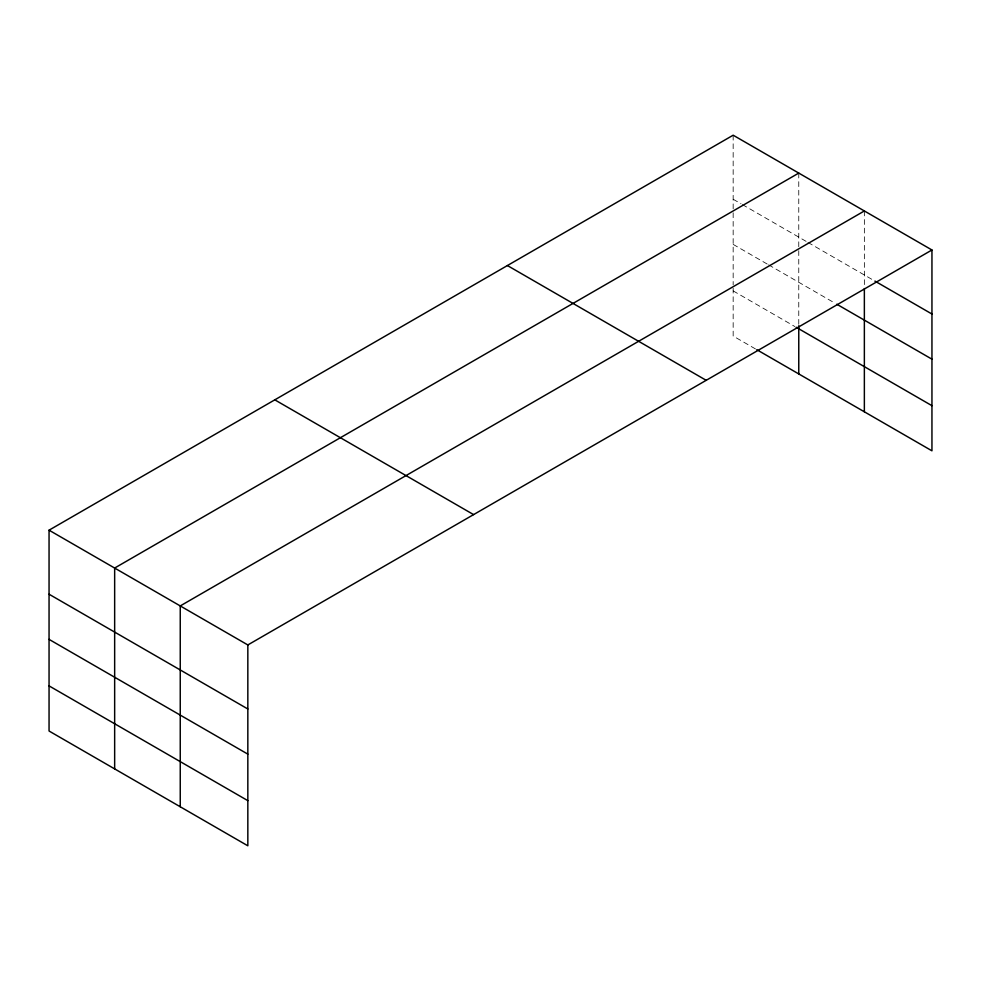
<?xml version="1.0" encoding="UTF-8"?>
<svg xmlns="http://www.w3.org/2000/svg" width="981" height="981" viewBox="0 0 981 981"><rect width="100%" height="100%" fill="white"/><g stroke="black" fill="none" stroke-linecap="round" stroke-linejoin="round"><path stroke-width="0.74" stroke-dasharray="4.91 3.68" d="M733.163 199.253L741.035 203.79M742.347 204.551L806.64 241.669M807.952 242.43L874.966 281.118M733.163 244.392L767.277 264.085M768.589 264.845L834.181 302.724M733.163 290.903L794.831 326.514M755.468 348.929L733.163 336.054L733.163 286.403M864.359 210.964L864.359 287.041M798.767 173.085L798.767 249.162M798.767 250.67L798.767 324.282M733.163 135.206L733.163 211.283M733.163 212.791L733.163 284.907"/><path stroke-width="1.47" d="M49.05 530.181L247.837 644.946L247.837 845.794L49.05 731.017L49.05 530.181L733.163 135.206L931.95 249.983L931.95 450.819L756.78 349.69M798.767 173.085L114.654 568.048L114.654 768.896M864.359 210.964L180.246 605.927L180.246 806.762M247.837 644.946L931.95 249.983M874.966 281.118L931.95 314.018M836.805 304.233L931.95 359.169M796.143 327.262L931.95 405.68M507.41 265.544L706.197 380.321M274.803 399.843L473.59 514.608M49.05 594.216L247.837 708.981M49.05 639.367L247.837 754.131M49.05 685.878L247.837 800.643M864.359 288.537L864.359 411.799M798.767 325.778L798.767 373.92"/></g></svg>
